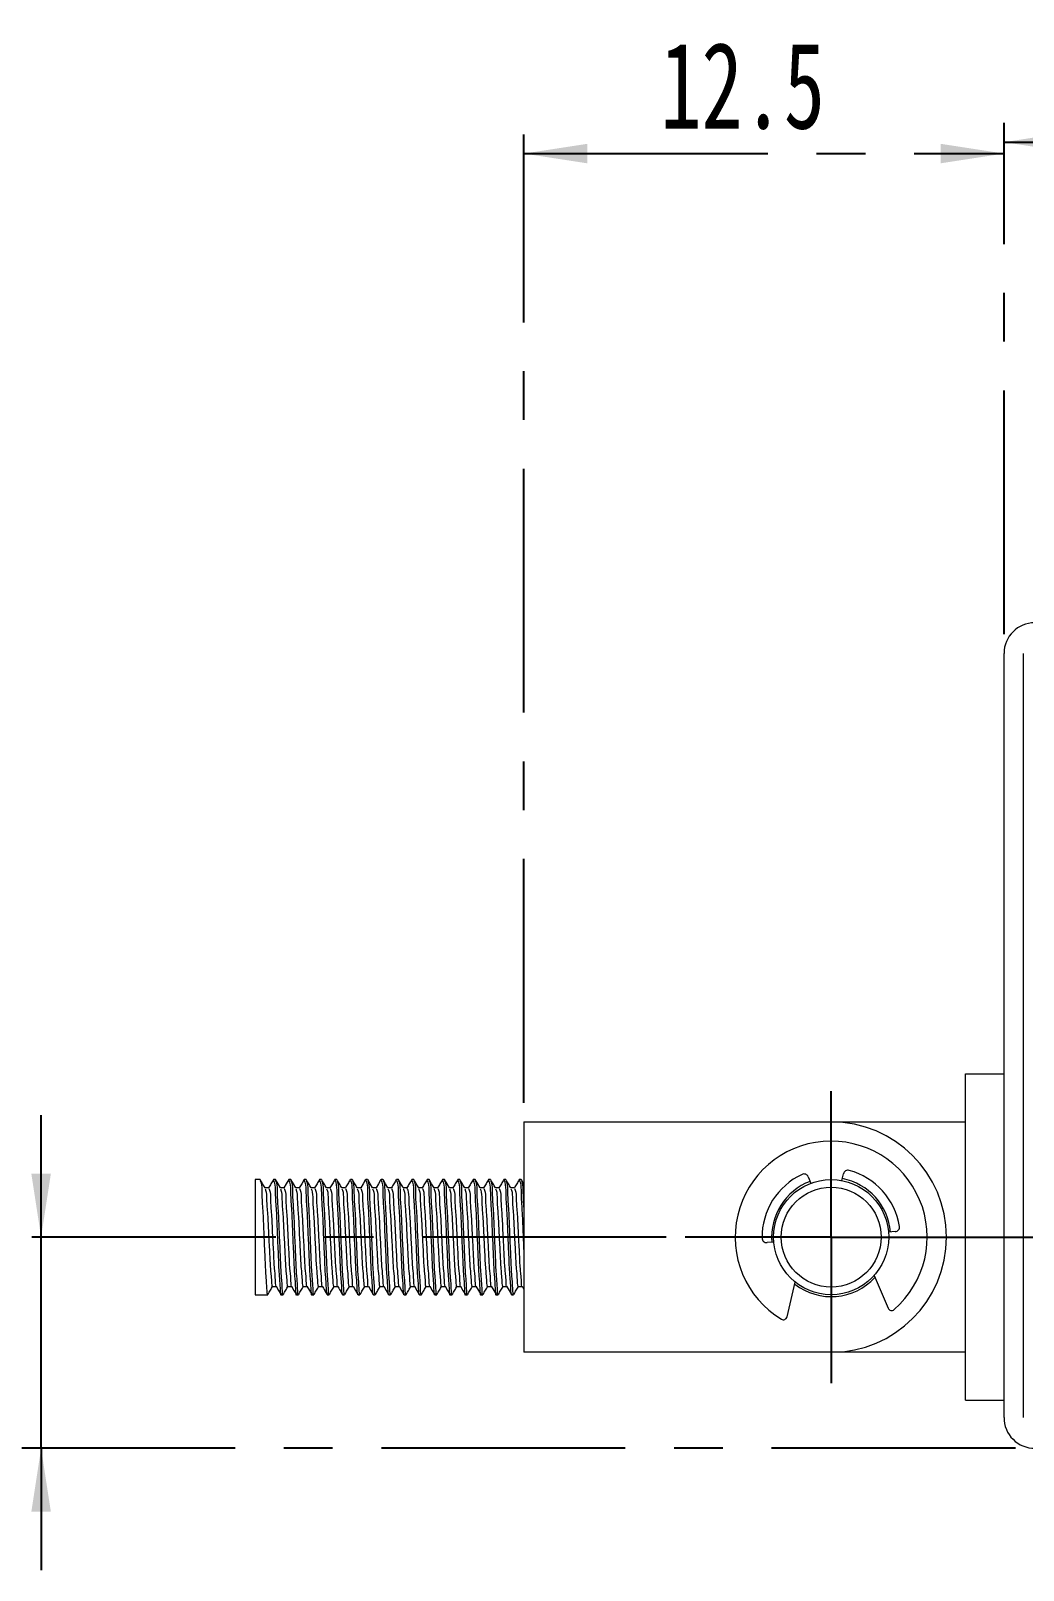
# Paper-space layout '시트3_KOR_with accessory' of a CAD drawing. Header units: millimetres. Extents: x 5 to 415, y 5 to 292.
# Drawn here: x 89.9 to 141.6, y 112.2 to 192.4 of the extents above; entities that cross this region are included whole.
import ezdxf

# ---------------------------------------------------------------- set-up
doc = ezdxf.new("R2010")
doc.units = ezdxf.units.MM
doc.linetypes.add('CENTERX2', pattern=[20.32, 12.7, -2.54, 2.54, -2.54])
doc.layers.add('CENTER_LINE', color=7, linetype='CENTERX2')
doc.styles.add('SLDTEXTSTYLE0', font='TXT', dxfattribs={"width": 0.7})
doc.dimstyles.new('SLDDIMSTYLE0', dxfattribs={"dimtxt": 4.5, "dimasz": 3.302, "dimexe": 0, "dimexo": 0.0625, "dimgap": 1.125, "dimtad": 1, "dimlfac": 0.5, "dimrnd": 1e-09, "dimzin": 12, "dimdsep": 46, "dimtxsty": 'SLDTEXTSTYLE0', "dimsah": 1, "dimcen": 0.09, "dimadec": 0, "dimazin": 3, "dimtfac": 1, "dimtofl": 0, "dimtmove": 0, "dimatfit": 3, "dimfxl": 1, "dimfrac": 2, "dimtolj": 1, "dimtzin": 12, "dimarcsym": 0})
doc.dimstyles.new('SLDDIMSTYLE2', dxfattribs={"dimtxt": 4.5, "dimasz": 3.302, "dimexe": 0, "dimexo": 0.0625, "dimgap": 1.125, "dimtad": 1, "dimlfac": 0.5, "dimrnd": 1e-09, "dimzin": 12, "dimdsep": 46, "dimtxsty": 'SLDTEXTSTYLE0', "dimsah": 1, "dimcen": 0.09, "dimadec": 0, "dimazin": 3, "dimtfac": 1, "dimtmove": 0, "dimatfit": 0, "dimfxl": 1, "dimfrac": 2, "dimtolj": 1, "dimtzin": 12, "dimarcsym": 0})

# ---------------------------------------------------------------- blocks, each defined once
blk = doc.blocks.new('SW_BROKEN_VIEW_14')
at = {"color": 0, "linetype": 'CENTERX2'}
blk.add_line((0, 0), (81, 0), dxfattribs=at)
blk = doc.blocks.new('_D_30')
at = {"layer": 'CENTER_LINE'}
for p, q in [((115.605, 136.518), (115.605, 186.955)), ((140.605, 160.918), (140.605, 186.955)), ((115.605, 185.955), (140.605, 185.955))]:
    blk.add_line(p, q, dxfattribs=at)
for points in [[(115.605, 185.955), (118.907, 185.447), (118.907, 186.463)], [(140.605, 185.955), (137.303, 186.463), (137.303, 185.447)]]:
    blk.add_solid(points, dxfattribs=at)
at = {"layer": 'CENTER_LINE', "insert": (122.711, 191.756), "char_height": 4.5, "attachment_point": 1, "style": 'SLDTEXTSTYLE0'}
blk.add_mtext('12.5', dxfattribs=at)
blk = doc.blocks.new('_D_31')
at = {"layer": 'CENTER_LINE'}
for p, q in [((140.605, 160.918), (140.605, 187.549)), ((204.605, 160.918), (204.605, 187.549)), ((140.605, 186.549), (204.605, 186.549))]:
    blk.add_line(p, q, dxfattribs=at)
for points in [[(140.605, 186.549), (143.907, 186.041), (143.907, 187.057)], [(204.605, 186.549), (201.303, 187.057), (201.303, 186.041)]]:
    blk.add_solid(points, dxfattribs=at)
at = {"layer": 'CENTER_LINE', "insert": (169.592, 192.35), "char_height": 4.5, "attachment_point": 1, "style": 'SLDTEXTSTYLE0'}
blk.add_mtext('32', dxfattribs=at)
blk = doc.blocks.new('_D_33')
at = {"layer": 'CENTER_LINE'}
for p, q in [((90.463, 129.518), (90.463, 135.868)), ((123.005, 129.518), (89.463, 129.518)), ((90.463, 118.518), (90.463, 129.518)), ((141.205, 118.518), (89.463, 118.518)), ((90.463, 118.518), (90.463, 112.168))]:
    blk.add_line(p, q, dxfattribs=at)
for points in [[(90.463, 129.518), (90.971, 132.82), (89.955, 132.82)], [(90.463, 118.518), (89.955, 115.216), (90.971, 115.216)]]:
    blk.add_solid(points, dxfattribs=at)
at = {"layer": 'CENTER_LINE', "insert": (84.662, 120.131), "char_height": 4.5, "attachment_point": 1, "rotation": 90, "style": 'SLDTEXTSTYLE0'}
blk.add_mtext('5.5', dxfattribs=at)
blk = doc.blocks.new('SW_CENTERMARKSYMBOL_10')
at = {"layer": 'CENTER_LINE', "color": 0}
for p, q in [((0, 5), (0, 7.6)), ((0, 0), (0, 5)), ((-5, 0), (-7.6, 0)), ((0, 0), (-5, 0)), ((0, 0), (0, -5)), ((0, 0), (5, 0)), ((5, 0), (7.6, 0)), ((0, -5), (0, -7.6))]:
    blk.add_line(p, q, dxfattribs=at)

psp = doc.layouts.new('시트3_KOR_with accessory')

# ---------------------------------------------------------------- linework, layer by layer
at = {"color": 7, "linetype": 'Continuous', "lineweight": 18}
for p, q in [((140.605, 120.118), (140.605, 159.918)), ((141.605, 159.918), (141.605, 120.118)), ((138.605, 138.018), (140.605, 138.018)), ((138.605, 121.018), (138.605, 138.018)), ((115.605, 135.518), (115.605, 123.518)), ((115.605, 135.518), (118.205, 135.518)), ((118.205, 135.518), (131.605, 135.518)), ((131.605, 135.518), (138.605, 135.518)), ((101.866, 132.518), (101.605, 132.518)), ((101.605, 132.518), (101.605, 126.518)), ((102.666, 132.518), (102.566, 132.518)), ((103.466, 132.518), (103.366, 132.518)), ((104.266, 132.518), (104.166, 132.518)), ((105.066, 132.518), (104.966, 132.518)), ((105.866, 132.518), (105.766, 132.518)), ((106.666, 132.518), (106.566, 132.518)), ((107.466, 132.518), (107.366, 132.518)), ((108.266, 132.518), (108.166, 132.518)), ((109.066, 132.518), (108.966, 132.518)), ((109.866, 132.518), (109.766, 132.518)), ((110.666, 132.518), (110.566, 132.518)), ((111.466, 132.518), (111.366, 132.518)), ((112.266, 132.518), (112.166, 132.518)), ((113.066, 132.518), (112.966, 132.518)), ((113.866, 132.518), (113.766, 132.518)), ((114.666, 132.518), (114.566, 132.518)), ((115.466, 132.518), (115.366, 132.518)), ((130.413, 132.66), (130.553, 132.328)), ((132.166, 132.465), (132.248, 132.816)), ((102.316, 132.085), (102.121, 132.085)), ((103.116, 132.085), (102.921, 132.085)), ((103.916, 132.085), (103.721, 132.085)), ((104.716, 132.085), (104.521, 132.085)), ((105.516, 132.085), (105.321, 132.085)), ((106.316, 132.085), (106.121, 132.085)), ((107.116, 132.085), (106.921, 132.085)), ((107.916, 132.085), (107.721, 132.085)), ((108.716, 132.085), (108.521, 132.085)), ((109.516, 132.085), (109.321, 132.085)), ((110.316, 132.085), (110.121, 132.085)), ((111.116, 132.085), (110.921, 132.085)), ((111.916, 132.085), (111.721, 132.085)), ((112.716, 132.085), (112.521, 132.085)), ((113.516, 132.085), (113.321, 132.085)), ((114.316, 132.085), (114.121, 132.085)), ((115.116, 132.085), (114.921, 132.085)), ((128.616, 129.263), (128.265, 129.234)), ((134.944, 129.803), (134.594, 129.773)), ((133.847, 127.525), (134.568, 125.816)), ((102.516, 126.951), (102.711, 126.951)), ((103.316, 126.951), (103.511, 126.951)), ((104.116, 126.951), (104.311, 126.951)), ((104.916, 126.951), (105.111, 126.951)), ((105.716, 126.951), (105.911, 126.951)), ((106.516, 126.951), (106.711, 126.951)), ((107.316, 126.951), (107.511, 126.951)), ((108.116, 126.951), (108.311, 126.951)), ((108.916, 126.951), (109.111, 126.951)), ((109.716, 126.951), (109.911, 126.951)), ((110.516, 126.951), (110.711, 126.951)), ((111.316, 126.951), (111.511, 126.951)), ((112.116, 126.951), (112.311, 126.951)), ((112.916, 126.951), (113.111, 126.951)), ((113.716, 126.951), (113.911, 126.951)), ((114.516, 126.951), (114.711, 126.951)), ((115.316, 126.951), (115.511, 126.951)), ((115.506, 126.96), (115.605, 126.79)), ((129.311, 125.368), (129.732, 127.174)), ((101.605, 126.518), (102.266, 126.518)), ((102.966, 126.518), (103.066, 126.518)), ((103.766, 126.518), (103.866, 126.518)), ((104.566, 126.518), (104.666, 126.518)), ((105.366, 126.518), (105.466, 126.518)), ((106.166, 126.518), (106.266, 126.518)), ((106.966, 126.518), (107.066, 126.518)), ((107.766, 126.518), (107.866, 126.518)), ((108.566, 126.518), (108.666, 126.518)), ((109.366, 126.518), (109.466, 126.518)), ((110.166, 126.518), (110.266, 126.518)), ((110.966, 126.518), (111.066, 126.518)), ((111.766, 126.518), (111.866, 126.518)), ((112.566, 126.518), (112.666, 126.518)), ((113.366, 126.518), (113.466, 126.518)), ((114.166, 126.518), (114.266, 126.518)), ((114.966, 126.518), (115.066, 126.518)), ((118.205, 123.518), (115.605, 123.518)), ((131.605, 123.518), (118.205, 123.518)), ((138.605, 123.518), (131.605, 123.518)), ((138.605, 121.018), (140.605, 121.018))]:
    psp.add_line(p, q, dxfattribs=at)
at = {"color": 7, "linetype": 'Continuous', "lineweight": 18, "flags": 128}
for points in [[(102.925, 132.077), (102.8, 132.295), (102.674, 132.512)], [(103.358, 132.51), (103.232, 132.293), (103.106, 132.076)], [(103.725, 132.077), (103.6, 132.295), (103.474, 132.512)], [(104.158, 132.51), (104.032, 132.293), (103.906, 132.076)], [(107.358, 132.51), (107.232, 132.293), (107.106, 132.076)], [(107.725, 132.077), (107.6, 132.295), (107.474, 132.512)], [(108.158, 132.51), (108.032, 132.293), (107.906, 132.076)], [(108.525, 132.077), (108.4, 132.295), (108.274, 132.512)], [(110.925, 132.077), (110.8, 132.295), (110.674, 132.512)], [(111.725, 132.077), (111.6, 132.295), (111.474, 132.512)], [(113.325, 132.077), (113.2, 132.295), (113.074, 132.512)], [(102.706, 126.96), (102.832, 126.742), (102.958, 126.525)], [(103.506, 126.96), (103.632, 126.742), (103.758, 126.525)], [(104.306, 126.96), (104.432, 126.742), (104.558, 126.525)], [(106.706, 126.96), (106.832, 126.742), (106.958, 126.525)], [(107.506, 126.96), (107.632, 126.742), (107.758, 126.525)], [(108.306, 126.96), (108.432, 126.742), (108.558, 126.525)], [(109.106, 126.96), (109.232, 126.742), (109.358, 126.525)], [(109.906, 126.96), (110.032, 126.742), (110.158, 126.525)], [(110.706, 126.96), (110.832, 126.742), (110.958, 126.525)], [(111.506, 126.96), (111.632, 126.742), (111.758, 126.525)], [(112.306, 126.96), (112.432, 126.742), (112.558, 126.525)], [(113.106, 126.96), (113.232, 126.742), (113.358, 126.525)], [(113.906, 126.96), (114.032, 126.742), (114.158, 126.525)], [(114.706, 126.96), (114.832, 126.742), (114.958, 126.525)]]:
    psp.add_lwpolyline(points, dxfattribs=at)
at = {"color": 7, "linetype": 'Continuous', "lineweight": 18}
for radius in [3, 2.6]:
    psp.add_circle((131.605, 129.518), radius, dxfattribs=at)
for centre, radius, start, end in [((142.205, 159.918), 1.6, 90.00011, 179.99989), ((131.605, 129.518), 6, 270.00001, 89.99999), ((131.605, 129.518), 5, 310.96972, 238.77024), ((131.605, 129.518), 3.6, 114.86744, 180.77405), ((131.605, 129.518), 3.1, 110.59825, 184.86994), ((130.192, 132.567), 0.24, 22.87147, 114.86514), ((131.605, 129.518), 3.1, 4.86998, 79.14171), ((132.482, 132.762), 0.24, 74.87374, 166.86952), ((131.605, 129.518), 3.6, 8.96614, 74.87221), ((134.924, 130.042), 0.24, 274.87054, 8.96515), ((128.245, 129.473), 0.24, 180.77368, 274.86922), ((131.605, 129.518), 3.1, 232.25476, 317.48519), ((129.116, 125.414), 0.2, 238.77298, 346.86722), ((134.752, 125.894), 0.2, 202.86889, 310.97074), ((142.205, 120.118), 1.6, 180.00002, 270.00012)]:
    psp.add_arc(centre, radius, start, end, dxfattribs=at)
for points, knots in [([(102.125, 132.077), (102.083, 132.15), (102, 132.295), (101.916, 132.439), (101.874, 132.512)], [0, 0, 0, 0, 0.499933, 1, 1, 1, 1]), ([(101.875, 132.459), (101.884, 132.434), (101.965, 132.23), (101.94, 131.692), (102.02, 130.838), (102.05, 129.754), (102.106, 128.695), (102.143, 127.596), (102.195, 127.178), (102.223, 126.419), (102.271, 126.565), (102.279, 126.589)], [0, 0, 0, 0, 0.013526, 0.109229, 0.260377, 0.446018, 0.64329, 0.810404, 0.933977, 0.9892, 1, 1, 1, 1]), ([(102.558, 132.51), (102.516, 132.438), (102.432, 132.293), (102.348, 132.149), (102.306, 132.076)], [0, 0, 0, 0, 0.50008, 1, 1, 1, 1]), ([(102.566, 132.481), (102.579, 132.448), (102.664, 132.237), (102.642, 131.692), (102.719, 130.838), (102.75, 129.753), (102.807, 128.698), (102.842, 127.586), (102.897, 127.198), (102.92, 126.423), (102.963, 126.545), (102.966, 126.555)], [0, 0, 0, 0, 0.017448, 0.113358, 0.264832, 0.450876, 0.648574, 0.81605, 0.93989, 0.995233, 1, 1, 1, 1]), ([(102.675, 132.459), (102.684, 132.434), (102.765, 132.23), (102.74, 131.692), (102.82, 130.838), (102.85, 129.753), (102.907, 128.698), (102.942, 127.586), (102.997, 127.198), (103.02, 126.423), (103.063, 126.545), (103.066, 126.555)], [0, 0, 0, 0, 0.0136085, 0.1098933, 0.2619595, 0.4487298, 0.6472013, 0.815331, 0.9396552, 0.995214, 1, 1, 1, 1]), ([(103.366, 132.481), (103.379, 132.448), (103.464, 132.237), (103.442, 131.692), (103.519, 130.838), (103.55, 129.753), (103.607, 128.698), (103.642, 127.586), (103.697, 127.198), (103.72, 126.423), (103.763, 126.545), (103.766, 126.555)], [0, 0, 0, 0, 0.017447, 0.113358, 0.264832, 0.450875, 0.648574, 0.81605, 0.93989, 0.995233, 1, 1, 1, 1]), ([(103.475, 132.459), (103.484, 132.434), (103.565, 132.23), (103.54, 131.692), (103.62, 130.838), (103.65, 129.753), (103.707, 128.698), (103.742, 127.586), (103.797, 127.198), (103.82, 126.423), (103.863, 126.545), (103.866, 126.555)], [0, 0, 0, 0, 0.013608, 0.109893, 0.26196, 0.44873, 0.647202, 0.815331, 0.939655, 0.995214, 1, 1, 1, 1]), ([(104.166, 132.481), (104.179, 132.448), (104.264, 132.237), (104.242, 131.692), (104.319, 130.838), (104.35, 129.753), (104.407, 128.698), (104.442, 127.586), (104.497, 127.198), (104.52, 126.423), (104.563, 126.545), (104.566, 126.555)], [0, 0, 0, 0, 0.017448, 0.113358, 0.264832, 0.450876, 0.648574, 0.81605, 0.93989, 0.995233, 1, 1, 1, 1]), ([(104.525, 132.077), (104.483, 132.15), (104.4, 132.295), (104.316, 132.439), (104.274, 132.512)], [0, 0, 0, 0, 0.499933, 1, 1, 1, 1]), ([(104.275, 132.459), (104.284, 132.434), (104.365, 132.23), (104.34, 131.692), (104.42, 130.838), (104.45, 129.753), (104.507, 128.698), (104.542, 127.586), (104.597, 127.198), (104.62, 126.423), (104.663, 126.545), (104.666, 126.555)], [0, 0, 0, 0, 0.0136085, 0.1098934, 0.2619596, 0.4487298, 0.6472012, 0.8153309, 0.939655, 0.995214, 1, 1, 1, 1]), ([(104.958, 132.51), (104.916, 132.438), (104.832, 132.293), (104.748, 132.149), (104.706, 132.076)], [0, 0, 0, 0, 0.50008, 1, 1, 1, 1]), ([(104.966, 132.481), (104.979, 132.448), (105.064, 132.237), (105.042, 131.692), (105.119, 130.838), (105.15, 129.753), (105.207, 128.698), (105.242, 127.586), (105.297, 127.198), (105.32, 126.423), (105.363, 126.545), (105.366, 126.555)], [0, 0, 0, 0, 0.017448, 0.113358, 0.264832, 0.450876, 0.648575, 0.81605, 0.93989, 0.995233, 1, 1, 1, 1]), ([(105.325, 132.077), (105.283, 132.15), (105.2, 132.295), (105.116, 132.439), (105.074, 132.512)], [0, 0, 0, 0, 0.499933, 1, 1, 1, 1]), ([(105.075, 132.459), (105.084, 132.434), (105.165, 132.23), (105.14, 131.692), (105.22, 130.838), (105.25, 129.753), (105.307, 128.698), (105.342, 127.586), (105.397, 127.198), (105.42, 126.423), (105.463, 126.545), (105.466, 126.555)], [0, 0, 0, 0, 0.013608, 0.109893, 0.26196, 0.44873, 0.647201, 0.815331, 0.939655, 0.995214, 1, 1, 1, 1]), ([(105.758, 132.51), (105.716, 132.438), (105.632, 132.293), (105.548, 132.149), (105.506, 132.076)], [0, 0, 0, 0, 0.50008, 1, 1, 1, 1]), ([(105.766, 132.481), (105.779, 132.448), (105.864, 132.237), (105.842, 131.692), (105.919, 130.838), (105.95, 129.753), (106.007, 128.698), (106.042, 127.586), (106.097, 127.198), (106.12, 126.423), (106.163, 126.545), (106.166, 126.555)], [0, 0, 0, 0, 0.017448, 0.113358, 0.264832, 0.450876, 0.648575, 0.81605, 0.93989, 0.995233, 1, 1, 1, 1]), ([(106.125, 132.077), (106.083, 132.15), (106, 132.295), (105.916, 132.439), (105.874, 132.512)], [0, 0, 0, 0, 0.499933, 1, 1, 1, 1]), ([(105.875, 132.459), (105.884, 132.434), (105.965, 132.23), (105.94, 131.692), (106.02, 130.838), (106.05, 129.753), (106.107, 128.698), (106.142, 127.586), (106.197, 127.198), (106.22, 126.423), (106.263, 126.545), (106.266, 126.555)], [0, 0, 0, 0, 0.0136085, 0.1098933, 0.2619595, 0.4487298, 0.6472013, 0.815331, 0.9396552, 0.995214, 1, 1, 1, 1]), ([(106.558, 132.51), (106.516, 132.438), (106.432, 132.293), (106.348, 132.149), (106.306, 132.076)], [0, 0, 0, 0, 0.50008, 1, 1, 1, 1]), ([(106.566, 132.481), (106.579, 132.448), (106.664, 132.237), (106.642, 131.692), (106.719, 130.838), (106.75, 129.753), (106.807, 128.698), (106.842, 127.586), (106.897, 127.198), (106.92, 126.423), (106.963, 126.545), (106.966, 126.555)], [0, 0, 0, 0, 0.017448, 0.113358, 0.264832, 0.450876, 0.648575, 0.81605, 0.93989, 0.995233, 1, 1, 1, 1]), ([(106.925, 132.077), (106.883, 132.15), (106.8, 132.295), (106.716, 132.439), (106.674, 132.512)], [0, 0, 0, 0, 0.499933, 1, 1, 1, 1]), ([(106.675, 132.459), (106.684, 132.434), (106.765, 132.23), (106.74, 131.692), (106.82, 130.838), (106.85, 129.753), (106.907, 128.698), (106.942, 127.586), (106.997, 127.198), (107.02, 126.423), (107.063, 126.545), (107.066, 126.555)], [0, 0, 0, 0, 0.0136085, 0.1098933, 0.2619595, 0.4487298, 0.6472013, 0.815331, 0.9396552, 0.995214, 1, 1, 1, 1]), ([(107.366, 132.481), (107.379, 132.448), (107.464, 132.237), (107.442, 131.692), (107.519, 130.838), (107.55, 129.753), (107.607, 128.698), (107.642, 127.586), (107.697, 127.198), (107.72, 126.423), (107.763, 126.545), (107.766, 126.555)], [0, 0, 0, 0, 0.017447, 0.113358, 0.264832, 0.450875, 0.648574, 0.81605, 0.93989, 0.995233, 1, 1, 1, 1]), ([(107.475, 132.459), (107.484, 132.434), (107.565, 132.23), (107.54, 131.692), (107.62, 130.838), (107.65, 129.753), (107.707, 128.698), (107.742, 127.586), (107.797, 127.198), (107.82, 126.423), (107.863, 126.545), (107.866, 126.555)], [0, 0, 0, 0, 0.013608, 0.109893, 0.26196, 0.44873, 0.647202, 0.815331, 0.939655, 0.995214, 1, 1, 1, 1]), ([(108.166, 132.481), (108.179, 132.448), (108.264, 132.237), (108.242, 131.692), (108.319, 130.838), (108.35, 129.753), (108.407, 128.698), (108.442, 127.586), (108.497, 127.198), (108.52, 126.423), (108.563, 126.545), (108.566, 126.555)], [0, 0, 0, 0, 0.0174479, 0.1133579, 0.2648322, 0.4508755, 0.6485744, 0.8160497, 0.9398899, 0.9952327, 1, 1, 1, 1]), ([(108.275, 132.459), (108.284, 132.434), (108.365, 132.23), (108.34, 131.692), (108.42, 130.838), (108.45, 129.753), (108.507, 128.698), (108.542, 127.586), (108.597, 127.198), (108.62, 126.423), (108.663, 126.545), (108.666, 126.555)], [0, 0, 0, 0, 0.0136085, 0.1098934, 0.2619596, 0.4487298, 0.6472012, 0.8153309, 0.939655, 0.995214, 1, 1, 1, 1]), ([(108.958, 132.51), (108.916, 132.438), (108.832, 132.293), (108.748, 132.149), (108.706, 132.076)], [0, 0, 0, 0, 0.50008, 1, 1, 1, 1]), ([(108.966, 132.481), (108.979, 132.448), (109.064, 132.237), (109.042, 131.692), (109.119, 130.838), (109.15, 129.753), (109.207, 128.698), (109.242, 127.586), (109.297, 127.198), (109.32, 126.423), (109.363, 126.545), (109.366, 126.555)], [0, 0, 0, 0, 0.017448, 0.113358, 0.264832, 0.450876, 0.648575, 0.81605, 0.93989, 0.995233, 1, 1, 1, 1]), ([(109.325, 132.077), (109.283, 132.15), (109.2, 132.295), (109.116, 132.439), (109.074, 132.512)], [0, 0, 0, 0, 0.499933, 1, 1, 1, 1]), ([(109.075, 132.459), (109.084, 132.434), (109.165, 132.23), (109.14, 131.692), (109.22, 130.838), (109.25, 129.753), (109.307, 128.698), (109.342, 127.586), (109.397, 127.198), (109.42, 126.423), (109.463, 126.545), (109.466, 126.555)], [0, 0, 0, 0, 0.0136085, 0.1098934, 0.2619596, 0.4487298, 0.6472012, 0.8153309, 0.939655, 0.995214, 1, 1, 1, 1]), ([(109.758, 132.51), (109.716, 132.438), (109.632, 132.293), (109.548, 132.149), (109.506, 132.076)], [0, 0, 0, 0, 0.500084, 1, 1, 1, 1]), ([(109.766, 132.481), (109.779, 132.448), (109.864, 132.237), (109.842, 131.692), (109.919, 130.838), (109.95, 129.753), (110.007, 128.698), (110.042, 127.586), (110.097, 127.198), (110.12, 126.423), (110.163, 126.545), (110.166, 126.555)], [0, 0, 0, 0, 0.017448, 0.113358, 0.264832, 0.450876, 0.648575, 0.81605, 0.93989, 0.995233, 1, 1, 1, 1]), ([(110.125, 132.077), (110.083, 132.15), (110, 132.295), (109.916, 132.439), (109.874, 132.512)], [0, 0, 0, 0, 0.499933, 1, 1, 1, 1]), ([(109.875, 132.459), (109.884, 132.434), (109.965, 132.23), (109.94, 131.692), (110.02, 130.838), (110.05, 129.753), (110.107, 128.698), (110.142, 127.586), (110.197, 127.198), (110.22, 126.423), (110.263, 126.545), (110.266, 126.555)], [0, 0, 0, 0, 0.0136085, 0.1098934, 0.2619595, 0.4487298, 0.6472013, 0.815331, 0.9396551, 0.995214, 1, 1, 1, 1]), ([(110.558, 132.51), (110.516, 132.438), (110.432, 132.293), (110.348, 132.149), (110.306, 132.076)], [0, 0, 0, 0, 0.500084, 1, 1, 1, 1]), ([(110.566, 132.481), (110.579, 132.448), (110.664, 132.237), (110.642, 131.692), (110.719, 130.838), (110.75, 129.753), (110.807, 128.698), (110.842, 127.586), (110.897, 127.198), (110.92, 126.423), (110.963, 126.545), (110.966, 126.555)], [0, 0, 0, 0, 0.017448, 0.113358, 0.264832, 0.450876, 0.648574, 0.81605, 0.93989, 0.995233, 1, 1, 1, 1]), ([(110.675, 132.459), (110.684, 132.434), (110.765, 132.23), (110.74, 131.692), (110.82, 130.838), (110.85, 129.753), (110.907, 128.698), (110.942, 127.586), (110.997, 127.198), (111.02, 126.423), (111.063, 126.545), (111.066, 126.555)], [0, 0, 0, 0, 0.0136085, 0.1098934, 0.2619596, 0.4487299, 0.6472014, 0.8153311, 0.9396553, 0.9952142, 1, 1, 1, 1]), ([(111.358, 132.51), (111.316, 132.438), (111.232, 132.293), (111.148, 132.149), (111.106, 132.076)], [0, 0, 0, 0, 0.500084, 1, 1, 1, 1]), ([(111.366, 132.481), (111.379, 132.448), (111.464, 132.237), (111.442, 131.692), (111.519, 130.838), (111.55, 129.753), (111.607, 128.698), (111.642, 127.586), (111.697, 127.198), (111.72, 126.423), (111.763, 126.545), (111.766, 126.555)], [0, 0, 0, 0, 0.017448, 0.113358, 0.264832, 0.450875, 0.648574, 0.81605, 0.93989, 0.995233, 1, 1, 1, 1]), ([(111.475, 132.459), (111.484, 132.434), (111.565, 132.23), (111.54, 131.692), (111.62, 130.838), (111.65, 129.753), (111.707, 128.698), (111.742, 127.586), (111.797, 127.198), (111.82, 126.423), (111.863, 126.545), (111.866, 126.555)], [0, 0, 0, 0, 0.0136085, 0.1098934, 0.2619595, 0.4487298, 0.6472013, 0.815331, 0.9396551, 0.995214, 1, 1, 1, 1]), ([(112.158, 132.51), (112.116, 132.438), (112.032, 132.293), (111.948, 132.149), (111.906, 132.076)], [0, 0, 0, 0, 0.50008, 1, 1, 1, 1]), ([(112.166, 132.481), (112.179, 132.448), (112.264, 132.237), (112.242, 131.692), (112.319, 130.838), (112.35, 129.753), (112.407, 128.698), (112.442, 127.586), (112.497, 127.198), (112.52, 126.423), (112.563, 126.545), (112.566, 126.555)], [0, 0, 0, 0, 0.017448, 0.113358, 0.264832, 0.450876, 0.648575, 0.81605, 0.93989, 0.995233, 1, 1, 1, 1]), ([(112.525, 132.077), (112.483, 132.15), (112.4, 132.295), (112.316, 132.439), (112.274, 132.512)], [0, 0, 0, 0, 0.499933, 1, 1, 1, 1]), ([(112.275, 132.459), (112.284, 132.434), (112.365, 132.23), (112.34, 131.692), (112.42, 130.838), (112.45, 129.753), (112.507, 128.698), (112.542, 127.586), (112.597, 127.198), (112.62, 126.423), (112.663, 126.545), (112.666, 126.555)], [0, 0, 0, 0, 0.0136085, 0.1098934, 0.2619595, 0.4487298, 0.6472013, 0.815331, 0.9396551, 0.995214, 1, 1, 1, 1]), ([(112.958, 132.51), (112.916, 132.438), (112.832, 132.293), (112.748, 132.149), (112.706, 132.076)], [0, 0, 0, 0, 0.500084, 1, 1, 1, 1]), ([(112.966, 132.481), (112.979, 132.448), (113.064, 132.237), (113.042, 131.692), (113.119, 130.838), (113.15, 129.753), (113.207, 128.698), (113.242, 127.586), (113.297, 127.198), (113.32, 126.423), (113.363, 126.545), (113.366, 126.555)], [0, 0, 0, 0, 0.017448, 0.113358, 0.264832, 0.450875, 0.648574, 0.81605, 0.93989, 0.995233, 1, 1, 1, 1]), ([(113.075, 132.459), (113.084, 132.434), (113.165, 132.23), (113.14, 131.692), (113.22, 130.838), (113.25, 129.753), (113.307, 128.698), (113.342, 127.586), (113.397, 127.198), (113.42, 126.423), (113.463, 126.545), (113.466, 126.555)], [0, 0, 0, 0, 0.013608, 0.109893, 0.26196, 0.44873, 0.647201, 0.815331, 0.939655, 0.995214, 1, 1, 1, 1]), ([(113.758, 132.51), (113.716, 132.438), (113.632, 132.293), (113.548, 132.149), (113.506, 132.076)], [0, 0, 0, 0, 0.500084, 1, 1, 1, 1]), ([(113.766, 132.481), (113.779, 132.448), (113.864, 132.237), (113.842, 131.692), (113.919, 130.838), (113.95, 129.753), (114.007, 128.698), (114.042, 127.586), (114.097, 127.198), (114.12, 126.423), (114.163, 126.545), (114.166, 126.555)], [0, 0, 0, 0, 0.0174479, 0.113358, 0.2648323, 0.4508756, 0.6485746, 0.8160499, 0.9398902, 0.9952329, 1, 1, 1, 1]), ([(114.125, 132.077), (114.083, 132.15), (114, 132.295), (113.916, 132.439), (113.874, 132.512)], [0, 0, 0, 0, 0.499933, 1, 1, 1, 1]), ([(113.875, 132.459), (113.884, 132.434), (113.965, 132.23), (113.94, 131.692), (114.02, 130.838), (114.05, 129.753), (114.107, 128.698), (114.142, 127.586), (114.197, 127.198), (114.22, 126.423), (114.263, 126.545), (114.266, 126.555)], [0, 0, 0, 0, 0.0136085, 0.1098934, 0.2619595, 0.4487298, 0.6472013, 0.815331, 0.9396551, 0.995214, 1, 1, 1, 1]), ([(114.558, 132.51), (114.516, 132.438), (114.432, 132.293), (114.348, 132.149), (114.306, 132.076)], [0, 0, 0, 0, 0.50008, 1, 1, 1, 1]), ([(114.566, 132.481), (114.579, 132.448), (114.664, 132.237), (114.642, 131.692), (114.719, 130.838), (114.75, 129.753), (114.807, 128.698), (114.842, 127.586), (114.897, 127.198), (114.92, 126.423), (114.963, 126.545), (114.966, 126.555)], [0, 0, 0, 0, 0.017448, 0.113358, 0.264832, 0.450876, 0.648575, 0.81605, 0.93989, 0.995233, 1, 1, 1, 1]), ([(114.925, 132.077), (114.883, 132.15), (114.8, 132.295), (114.716, 132.439), (114.674, 132.512)], [0, 0, 0, 0, 0.499933, 1, 1, 1, 1]), ([(114.675, 132.459), (114.684, 132.434), (114.765, 132.23), (114.74, 131.692), (114.82, 130.838), (114.85, 129.753), (114.907, 128.698), (114.942, 127.586), (114.997, 127.198), (115.02, 126.423), (115.063, 126.545), (115.066, 126.555)], [0, 0, 0, 0, 0.013609, 0.109894, 0.26196, 0.44873, 0.647201, 0.815331, 0.939655, 0.995214, 1, 1, 1, 1]), ([(115.358, 132.51), (115.316, 132.438), (115.232, 132.293), (115.148, 132.149), (115.106, 132.076)], [0, 0, 0, 0, 0.500084, 1, 1, 1, 1]), ([(115.366, 132.481), (115.379, 132.448), (115.464, 132.237), (115.442, 131.693), (115.519, 130.836), (115.551, 129.776), (115.587, 129.023), (115.605, 128.641)], [0, 0, 0, 0, 0.0271778, 0.1765746, 0.4125224, 0.7023175, 1, 1, 1, 1]), ([(115.605, 132.286), (115.603, 132.289), (115.559, 132.364), (115.516, 132.439), (115.474, 132.512)], [0, 0, 0, 0, 0.039482, 1, 1, 1, 1]), ([(115.475, 132.459), (115.484, 132.434), (115.565, 132.23), (115.542, 131.693), (115.581, 131.202), (115.605, 130.902)], [0, 0, 0, 0, 0.051949, 0.419505, 1, 1, 1, 1]), ([(102.126, 132.032), (102.135, 132.011), (102.214, 131.841), (102.191, 131.377), (102.269, 130.648), (102.3, 129.719), (102.357, 128.816), (102.392, 127.866), (102.446, 127.53), (102.471, 126.871), (102.513, 126.974), (102.516, 126.983)], [0, 0, 0, 0, 0.013365, 0.109739, 0.261791, 0.448511, 0.646932, 0.815023, 0.93938, 0.995147, 1, 1, 1, 1]), ([(102.316, 132.054), (102.329, 132.026), (102.412, 131.848), (102.392, 131.377), (102.469, 130.648), (102.5, 129.718), (102.557, 128.819), (102.591, 127.858), (102.649, 127.545), (102.667, 126.873), (102.706, 126.96), (102.706, 126.96)], [0, 0, 0, 0, 0.017982, 0.114376, 0.266458, 0.453217, 0.651679, 0.819804, 0.944187, 0.999965, 1, 1, 1, 1]), ([(102.926, 132.032), (102.935, 132.011), (103.014, 131.841), (102.991, 131.377), (103.069, 130.648), (103.1, 129.719), (103.157, 128.816), (103.192, 127.866), (103.246, 127.53), (103.271, 126.871), (103.313, 126.974), (103.316, 126.983)], [0, 0, 0, 0, 0.013365, 0.109739, 0.261791, 0.448511, 0.646932, 0.815023, 0.93938, 0.995147, 1, 1, 1, 1]), ([(103.116, 132.054), (103.129, 132.026), (103.212, 131.848), (103.192, 131.377), (103.269, 130.648), (103.3, 129.718), (103.357, 128.819), (103.391, 127.858), (103.449, 127.545), (103.467, 126.873), (103.506, 126.96), (103.506, 126.96)], [0, 0, 0, 0, 0.017982, 0.114376, 0.266458, 0.453217, 0.651679, 0.819804, 0.944187, 0.999965, 1, 1, 1, 1]), ([(103.726, 132.032), (103.735, 132.011), (103.814, 131.841), (103.791, 131.377), (103.869, 130.648), (103.9, 129.719), (103.957, 128.816), (103.992, 127.866), (104.046, 127.53), (104.071, 126.871), (104.113, 126.974), (104.116, 126.983)], [0, 0, 0, 0, 0.013365, 0.109739, 0.261791, 0.448511, 0.646932, 0.815023, 0.939381, 0.995147, 1, 1, 1, 1]), ([(103.916, 132.054), (103.929, 132.026), (104.012, 131.848), (103.992, 131.377), (104.069, 130.648), (104.1, 129.718), (104.157, 128.819), (104.191, 127.858), (104.249, 127.545), (104.267, 126.873), (104.306, 126.96), (104.306, 126.96)], [0, 0, 0, 0, 0.017982, 0.114376, 0.266458, 0.453217, 0.651679, 0.819804, 0.944187, 0.999965, 1, 1, 1, 1]), ([(104.526, 132.032), (104.535, 132.011), (104.614, 131.841), (104.591, 131.377), (104.669, 130.648), (104.7, 129.719), (104.757, 128.816), (104.792, 127.866), (104.846, 127.53), (104.871, 126.871), (104.913, 126.974), (104.916, 126.983)], [0, 0, 0, 0, 0.013365, 0.109739, 0.261791, 0.448511, 0.646933, 0.815023, 0.939381, 0.995147, 1, 1, 1, 1]), ([(104.716, 132.054), (104.729, 132.026), (104.812, 131.848), (104.792, 131.377), (104.869, 130.648), (104.9, 129.718), (104.957, 128.819), (104.991, 127.858), (105.049, 127.545), (105.067, 126.873), (105.106, 126.96), (105.106, 126.96)], [0, 0, 0, 0, 0.017981, 0.114375, 0.266458, 0.453216, 0.651679, 0.819804, 0.944187, 0.999965, 1, 1, 1, 1]), ([(105.326, 132.032), (105.335, 132.011), (105.414, 131.841), (105.391, 131.377), (105.469, 130.648), (105.5, 129.719), (105.557, 128.816), (105.592, 127.866), (105.646, 127.53), (105.67, 126.871), (105.713, 126.974), (105.716, 126.983)], [0, 0, 0, 0, 0.013365, 0.1097392, 0.2617907, 0.4485105, 0.6469322, 0.8150226, 0.9393802, 0.9951465, 1, 1, 1, 1]), ([(105.516, 132.054), (105.529, 132.026), (105.612, 131.848), (105.592, 131.377), (105.669, 130.648), (105.7, 129.718), (105.757, 128.819), (105.791, 127.858), (105.849, 127.545), (105.867, 126.873), (105.906, 126.96), (105.906, 126.96)], [0, 0, 0, 0, 0.017982, 0.114376, 0.266458, 0.453217, 0.651679, 0.819804, 0.944187, 0.999965, 1, 1, 1, 1]), ([(106.126, 132.032), (106.135, 132.011), (106.214, 131.841), (106.191, 131.377), (106.269, 130.648), (106.3, 129.719), (106.357, 128.816), (106.392, 127.866), (106.446, 127.53), (106.471, 126.871), (106.513, 126.974), (106.516, 126.983)], [0, 0, 0, 0, 0.013365, 0.109739, 0.261791, 0.448511, 0.646932, 0.815023, 0.93938, 0.995147, 1, 1, 1, 1]), ([(106.316, 132.054), (106.329, 132.026), (106.412, 131.848), (106.392, 131.377), (106.469, 130.648), (106.5, 129.718), (106.557, 128.819), (106.591, 127.858), (106.649, 127.545), (106.667, 126.873), (106.706, 126.96), (106.706, 126.96)], [0, 0, 0, 0, 0.017982, 0.114376, 0.266458, 0.453217, 0.651679, 0.819804, 0.944187, 0.999965, 1, 1, 1, 1]), ([(106.926, 132.032), (106.935, 132.011), (107.014, 131.841), (106.991, 131.377), (107.069, 130.648), (107.1, 129.719), (107.157, 128.816), (107.192, 127.866), (107.246, 127.53), (107.271, 126.871), (107.313, 126.974), (107.316, 126.983)], [0, 0, 0, 0, 0.013365, 0.109739, 0.261791, 0.448511, 0.646932, 0.815023, 0.93938, 0.995147, 1, 1, 1, 1]), ([(107.116, 132.054), (107.129, 132.026), (107.212, 131.848), (107.192, 131.377), (107.269, 130.648), (107.3, 129.718), (107.357, 128.819), (107.391, 127.858), (107.449, 127.545), (107.467, 126.873), (107.506, 126.96), (107.506, 126.96)], [0, 0, 0, 0, 0.017982, 0.114376, 0.266458, 0.453217, 0.651679, 0.819804, 0.944187, 0.999965, 1, 1, 1, 1]), ([(107.726, 132.032), (107.735, 132.011), (107.814, 131.841), (107.791, 131.377), (107.869, 130.648), (107.9, 129.719), (107.957, 128.816), (107.992, 127.866), (108.046, 127.53), (108.071, 126.871), (108.113, 126.974), (108.116, 126.983)], [0, 0, 0, 0, 0.013366, 0.10974, 0.261791, 0.448511, 0.646933, 0.815023, 0.939381, 0.995147, 1, 1, 1, 1]), ([(107.916, 132.054), (107.929, 132.026), (108.012, 131.848), (107.992, 131.377), (108.069, 130.648), (108.1, 129.718), (108.157, 128.819), (108.191, 127.858), (108.249, 127.545), (108.267, 126.873), (108.306, 126.96), (108.306, 126.96)], [0, 0, 0, 0, 0.017982, 0.114376, 0.266458, 0.453217, 0.651679, 0.819804, 0.944187, 0.999965, 1, 1, 1, 1]), ([(108.526, 132.032), (108.535, 132.011), (108.614, 131.841), (108.591, 131.377), (108.669, 130.648), (108.7, 129.719), (108.757, 128.816), (108.792, 127.866), (108.846, 127.53), (108.871, 126.871), (108.913, 126.974), (108.916, 126.983)], [0, 0, 0, 0, 0.013365, 0.109739, 0.261791, 0.448511, 0.646933, 0.815023, 0.939381, 0.995147, 1, 1, 1, 1]), ([(108.716, 132.054), (108.729, 132.026), (108.812, 131.848), (108.792, 131.377), (108.869, 130.648), (108.9, 129.718), (108.957, 128.819), (108.991, 127.858), (109.049, 127.545), (109.067, 126.873), (109.106, 126.96), (109.106, 126.96)], [0, 0, 0, 0, 0.017982, 0.114376, 0.266458, 0.453217, 0.651679, 0.819804, 0.944187, 0.999965, 1, 1, 1, 1]), ([(109.326, 132.032), (109.335, 132.011), (109.414, 131.841), (109.391, 131.377), (109.469, 130.648), (109.5, 129.719), (109.557, 128.816), (109.592, 127.866), (109.646, 127.53), (109.671, 126.871), (109.713, 126.974), (109.716, 126.983)], [0, 0, 0, 0, 0.013365, 0.109739, 0.261791, 0.448511, 0.646932, 0.815023, 0.939381, 0.995147, 1, 1, 1, 1]), ([(109.516, 132.054), (109.529, 132.026), (109.612, 131.848), (109.592, 131.377), (109.669, 130.648), (109.7, 129.718), (109.757, 128.819), (109.791, 127.858), (109.849, 127.545), (109.867, 126.873), (109.906, 126.96), (109.906, 126.96)], [0, 0, 0, 0, 0.017981, 0.114375, 0.266458, 0.453216, 0.651679, 0.819804, 0.944187, 0.999965, 1, 1, 1, 1]), ([(110.126, 132.032), (110.135, 132.011), (110.214, 131.841), (110.191, 131.377), (110.269, 130.648), (110.3, 129.719), (110.357, 128.816), (110.392, 127.866), (110.446, 127.53), (110.471, 126.871), (110.513, 126.974), (110.516, 126.983)], [0, 0, 0, 0, 0.013365, 0.109739, 0.261791, 0.448511, 0.646933, 0.815023, 0.939381, 0.995147, 1, 1, 1, 1]), ([(110.316, 132.054), (110.329, 132.026), (110.412, 131.848), (110.392, 131.377), (110.469, 130.648), (110.5, 129.718), (110.557, 128.819), (110.591, 127.858), (110.649, 127.545), (110.667, 126.873), (110.706, 126.96), (110.706, 126.96)], [0, 0, 0, 0, 0.017981, 0.114375, 0.266458, 0.453216, 0.651679, 0.819804, 0.944187, 0.999965, 1, 1, 1, 1]), ([(110.926, 132.032), (110.935, 132.011), (111.014, 131.841), (110.991, 131.377), (111.069, 130.648), (111.1, 129.719), (111.157, 128.816), (111.192, 127.866), (111.246, 127.53), (111.271, 126.871), (111.313, 126.974), (111.316, 126.983)], [0, 0, 0, 0, 0.013365, 0.10974, 0.261791, 0.448511, 0.646933, 0.815023, 0.939381, 0.995147, 1, 1, 1, 1]), ([(111.116, 132.054), (111.129, 132.026), (111.212, 131.848), (111.192, 131.377), (111.269, 130.648), (111.3, 129.718), (111.357, 128.819), (111.391, 127.858), (111.449, 127.545), (111.467, 126.873), (111.506, 126.96), (111.506, 126.96)], [0, 0, 0, 0, 0.0179816, 0.1143757, 0.2664584, 0.4532165, 0.6516788, 0.8198039, 0.9441869, 0.9999648, 1, 1, 1, 1]), ([(111.726, 132.032), (111.735, 132.011), (111.814, 131.841), (111.791, 131.377), (111.869, 130.648), (111.9, 129.719), (111.957, 128.816), (111.992, 127.866), (112.046, 127.53), (112.071, 126.871), (112.113, 126.974), (112.116, 126.983)], [0, 0, 0, 0, 0.013365, 0.109739, 0.261791, 0.448511, 0.646933, 0.815023, 0.939381, 0.995147, 1, 1, 1, 1]), ([(111.916, 132.054), (111.929, 132.026), (112.012, 131.848), (111.992, 131.377), (112.069, 130.648), (112.1, 129.718), (112.157, 128.819), (112.191, 127.858), (112.249, 127.545), (112.267, 126.873), (112.306, 126.96), (112.306, 126.96)], [0, 0, 0, 0, 0.017982, 0.114376, 0.266458, 0.453217, 0.651679, 0.819804, 0.944187, 0.999965, 1, 1, 1, 1]), ([(112.526, 132.032), (112.535, 132.011), (112.614, 131.841), (112.591, 131.377), (112.669, 130.648), (112.7, 129.719), (112.757, 128.816), (112.792, 127.866), (112.846, 127.53), (112.871, 126.871), (112.913, 126.974), (112.916, 126.983)], [0, 0, 0, 0, 0.013365, 0.109739, 0.261791, 0.448511, 0.646933, 0.815023, 0.939381, 0.995147, 1, 1, 1, 1]), ([(112.716, 132.054), (112.729, 132.026), (112.812, 131.848), (112.792, 131.377), (112.869, 130.648), (112.9, 129.718), (112.957, 128.819), (112.991, 127.858), (113.049, 127.545), (113.067, 126.873), (113.106, 126.96), (113.106, 126.96)], [0, 0, 0, 0, 0.017981, 0.114375, 0.266458, 0.453216, 0.651679, 0.819804, 0.944187, 0.999965, 1, 1, 1, 1]), ([(113.326, 132.032), (113.335, 132.011), (113.414, 131.841), (113.391, 131.377), (113.469, 130.648), (113.5, 129.719), (113.557, 128.816), (113.592, 127.866), (113.646, 127.53), (113.671, 126.871), (113.713, 126.974), (113.716, 126.983)], [0, 0, 0, 0, 0.013365, 0.109739, 0.261791, 0.448511, 0.646932, 0.815023, 0.939381, 0.995147, 1, 1, 1, 1]), ([(113.516, 132.054), (113.529, 132.026), (113.612, 131.848), (113.592, 131.377), (113.669, 130.648), (113.7, 129.718), (113.757, 128.819), (113.791, 127.858), (113.849, 127.545), (113.867, 126.873), (113.906, 126.96), (113.906, 126.96)], [0, 0, 0, 0, 0.017982, 0.114376, 0.266458, 0.453217, 0.651679, 0.819804, 0.944187, 0.999965, 1, 1, 1, 1]), ([(114.126, 132.032), (114.135, 132.011), (114.214, 131.841), (114.191, 131.377), (114.269, 130.648), (114.3, 129.719), (114.357, 128.816), (114.392, 127.866), (114.446, 127.53), (114.471, 126.871), (114.513, 126.974), (114.516, 126.983)], [0, 0, 0, 0, 0.013365, 0.109739, 0.261791, 0.448511, 0.646933, 0.815023, 0.939381, 0.995147, 1, 1, 1, 1]), ([(114.316, 132.054), (114.329, 132.026), (114.412, 131.848), (114.392, 131.377), (114.469, 130.648), (114.5, 129.718), (114.557, 128.819), (114.591, 127.858), (114.649, 127.545), (114.667, 126.873), (114.706, 126.96), (114.706, 126.96)], [0, 0, 0, 0, 0.017982, 0.114376, 0.266458, 0.453217, 0.651679, 0.819804, 0.944187, 0.999965, 1, 1, 1, 1]), ([(114.926, 132.032), (114.935, 132.011), (115.014, 131.841), (114.991, 131.377), (115.069, 130.648), (115.1, 129.719), (115.157, 128.816), (115.192, 127.866), (115.246, 127.53), (115.271, 126.871), (115.313, 126.974), (115.316, 126.983)], [0, 0, 0, 0, 0.013365, 0.109739, 0.261791, 0.448511, 0.646933, 0.815023, 0.939381, 0.995147, 1, 1, 1, 1]), ([(115.116, 132.054), (115.129, 132.026), (115.212, 131.848), (115.192, 131.377), (115.269, 130.648), (115.3, 129.718), (115.357, 128.819), (115.391, 127.858), (115.449, 127.545), (115.467, 126.873), (115.506, 126.96), (115.506, 126.96)], [0, 0, 0, 0, 0.017981, 0.114375, 0.266458, 0.453216, 0.651679, 0.819804, 0.944187, 0.999965, 1, 1, 1, 1]), ([(102.278, 126.534), (102.32, 126.606), (102.404, 126.751), (102.488, 126.896), (102.53, 126.968)], [0, 0, 0, 0, 0.500157, 1, 1, 1, 1]), ([(103.078, 126.534), (103.12, 126.606), (103.204, 126.751), (103.288, 126.896), (103.33, 126.968)], [0, 0, 0, 0, 0.500157, 1, 1, 1, 1]), ([(103.878, 126.534), (103.92, 126.606), (104.004, 126.751), (104.088, 126.896), (104.13, 126.968)], [0, 0, 0, 0, 0.500153, 1, 1, 1, 1]), ([(104.678, 126.534), (104.72, 126.606), (104.804, 126.751), (104.888, 126.896), (104.93, 126.968)], [0, 0, 0, 0, 0.500161, 1, 1, 1, 1]), ([(105.106, 126.96), (105.148, 126.887), (105.232, 126.742), (105.316, 126.597), (105.358, 126.525)], [0, 0, 0, 0, 0.499943, 1, 1, 1, 1]), ([(105.478, 126.534), (105.52, 126.606), (105.604, 126.751), (105.688, 126.896), (105.73, 126.968)], [0, 0, 0, 0, 0.500161, 1, 1, 1, 1]), ([(105.906, 126.96), (105.948, 126.887), (106.032, 126.742), (106.116, 126.597), (106.158, 126.525)], [0, 0, 0, 0, 0.499943, 1, 1, 1, 1]), ([(106.278, 126.534), (106.32, 126.606), (106.404, 126.751), (106.488, 126.896), (106.53, 126.968)], [0, 0, 0, 0, 0.500161, 1, 1, 1, 1]), ([(107.078, 126.534), (107.12, 126.606), (107.204, 126.751), (107.288, 126.896), (107.33, 126.968)], [0, 0, 0, 0, 0.500157, 1, 1, 1, 1]), ([(107.878, 126.534), (107.92, 126.606), (108.004, 126.751), (108.088, 126.896), (108.13, 126.968)], [0, 0, 0, 0, 0.500157, 1, 1, 1, 1]), ([(108.678, 126.534), (108.72, 126.606), (108.804, 126.751), (108.888, 126.896), (108.93, 126.968)], [0, 0, 0, 0, 0.500161, 1, 1, 1, 1]), ([(109.478, 126.534), (109.52, 126.606), (109.604, 126.751), (109.688, 126.896), (109.73, 126.968)], [0, 0, 0, 0, 0.500161, 1, 1, 1, 1]), ([(110.278, 126.534), (110.32, 126.606), (110.404, 126.751), (110.488, 126.896), (110.53, 126.968)], [0, 0, 0, 0, 0.500159, 1, 1, 1, 1]), ([(111.078, 126.534), (111.12, 126.606), (111.204, 126.751), (111.288, 126.896), (111.33, 126.968)], [0, 0, 0, 0, 0.500159, 1, 1, 1, 1]), ([(111.878, 126.534), (111.92, 126.606), (112.004, 126.751), (112.088, 126.896), (112.13, 126.968)], [0, 0, 0, 0, 0.500161, 1, 1, 1, 1]), ([(112.678, 126.534), (112.72, 126.606), (112.804, 126.751), (112.888, 126.896), (112.93, 126.968)], [0, 0, 0, 0, 0.500159, 1, 1, 1, 1]), ([(113.478, 126.534), (113.52, 126.606), (113.604, 126.751), (113.688, 126.896), (113.73, 126.968)], [0, 0, 0, 0, 0.500159, 1, 1, 1, 1]), ([(114.278, 126.534), (114.32, 126.606), (114.404, 126.751), (114.488, 126.896), (114.53, 126.968)], [0, 0, 0, 0, 0.500159, 1, 1, 1, 1]), ([(115.078, 126.534), (115.12, 126.606), (115.204, 126.751), (115.288, 126.896), (115.33, 126.968)], [0, 0, 0, 0, 0.500159, 1, 1, 1, 1])]:
    psp.add_open_spline(points, degree=3, knots=knots, dxfattribs=at)

# ---------------------------------------------------------------- block references
at = {"color": 7, "linetype": 'Continuous'}
psp.add_blockref('SW_BROKEN_VIEW_14', (131.605, 129.518), dxfattribs=at)
at = {"layer": 'CENTER_LINE'}
psp.add_blockref('SW_CENTERMARKSYMBOL_10', (131.605, 129.518), dxfattribs=at)

# ---------------------------------------------------------------- dimensions: what is measured, and where the dimension line sits
for base, p1, p2, picture, middle in [((140.605, 185.955), (115.605, 135.518), (140.605, 159.918), '_D_30', (128.105, 185.955)), ((204.605, 186.549), (140.605, 159.918), (204.605, 159.918), '_D_31', (172.605, 186.549))]:
    dim = psp.add_linear_dim(base=base, p1=p1, p2=p2, dimstyle='SLDDIMSTYLE0', dxfattribs=at)
    dim.commit()
    dim.dimension.update_dxf_attribs({"geometry": picture, "text_midpoint": middle, "dimtype": 160})
dim = psp.add_linear_dim(base=(90.463, 129.518), p1=(142.205, 118.518), p2=(124.005, 129.518), angle=90, dimstyle='SLDDIMSTYLE2', dxfattribs=at)
dim.commit()
dim.dimension.update_dxf_attribs({"geometry": '_D_33', "text_midpoint": (90.463, 124.018), "dimtype": 160})

doc.saveas('drawing.dxf')
